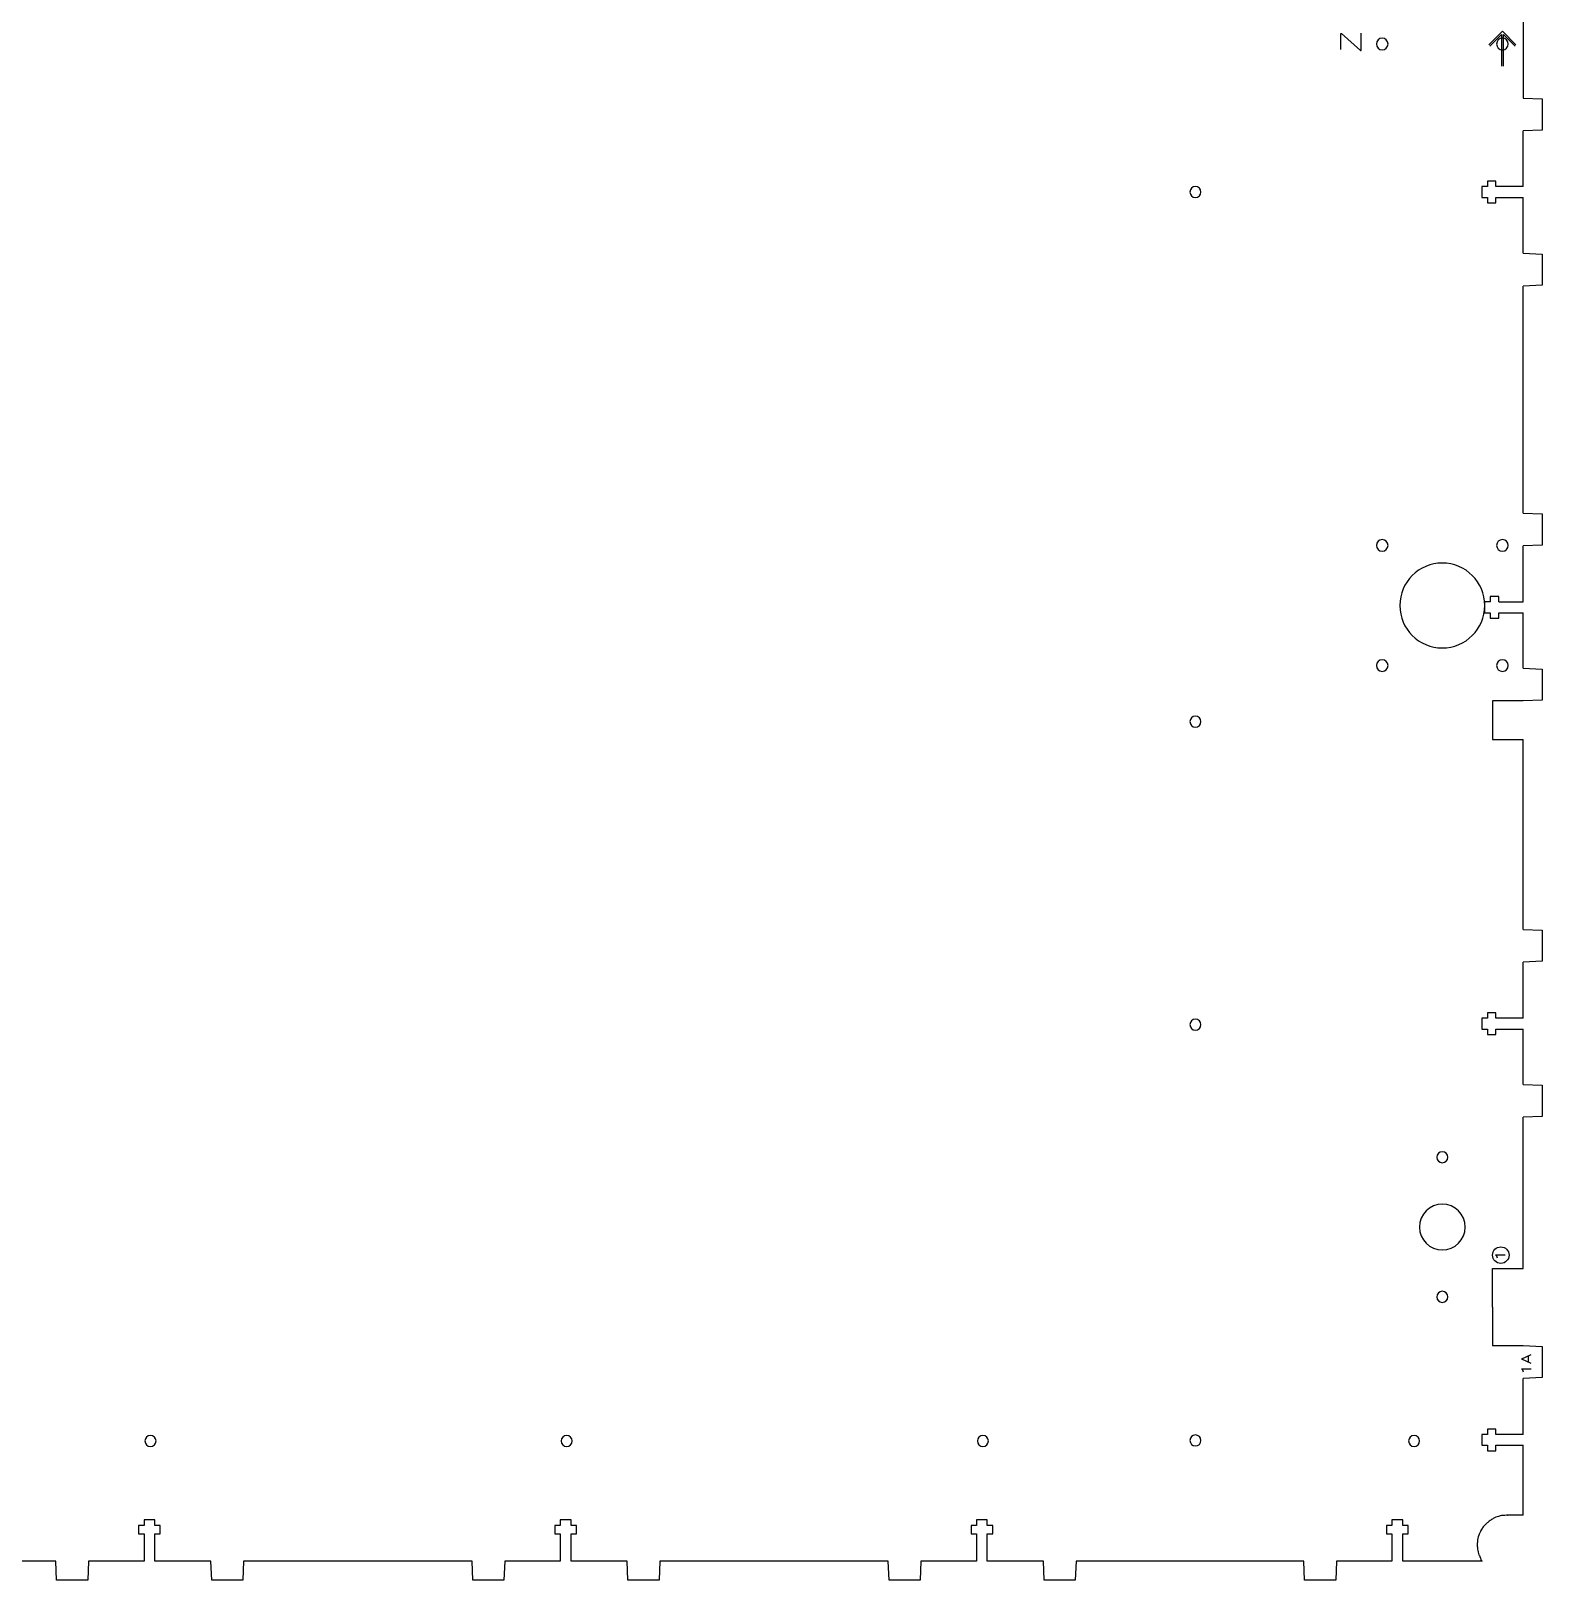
# Model space of a CAD drawing. Header units: millimetres. Extents: x 62 to 3900, y -2118 to 0.
# Drawn here: x 903.1 to 1292.8, y -2118.2 to -1718.8 of the extents above; entities that cross this region are included whole.
import ezdxf

# ---------------------------------------------------------------- set-up
doc = ezdxf.new("R2010")
doc.units = ezdxf.units.MM
doc.layers.add('CUTS', color=1, linetype='Continuous', lineweight=25, true_color=0xff0000)
doc.layers.add('TEXT', color=5, linetype='Continuous', true_color=0x0000ff)

msp = doc.modelspace()

# ---------------------------------------------------------------- linework, layer by layer
at = {"layer": 'CUTS', "color": 1, "lineweight": 25, "true_color": 0xff0000}
for p, q in [((1287.9, -1677.24), (1287.9, -1736.13)), ((1287.9, -1736.13), (1292.77, -1736.33)), ((1292.77, -1736.33), (1292.77, -1744.37)), ((1292.77, -1744.37), (1287.9, -1744.57)), ((1287.9, -1758.95), (1287.9, -1744.57)), ((1278.68, -1758.95), (1277.24, -1758.95)), ((1277.24, -1758.95), (1277.24, -1761.75)), ((1278.68, -1757.55), (1278.68, -1758.95)), ((1280.88, -1757.55), (1278.68, -1757.55)), ((1280.88, -1758.95), (1280.88, -1757.55)), ((1287.9, -1758.95), (1280.88, -1758.95)), ((1277.24, -1761.75), (1278.68, -1761.75)), ((1278.68, -1761.75), (1278.68, -1763.15)), ((1278.68, -1763.15), (1280.88, -1763.15)), ((1280.88, -1763.15), (1280.88, -1761.75)), ((1280.88, -1761.75), (1287.9, -1761.75)), ((1287.9, -1776.15), (1287.9, -1761.75)), ((1287.9, -1776.15), (1292.77, -1776.35)), ((1292.77, -1776.35), (1292.77, -1784.38)), ((1292.77, -1784.38), (1287.9, -1784.58)), ((1287.9, -1843.12), (1292.77, -1843.32)), ((1292.77, -1843.32), (1292.77, -1851.36)), ((1292.77, -1851.36), (1287.9, -1851.56)), ((1281.61, -1864.62), (1279.41, -1864.62)), ((1279.41, -1864.62), (1279.41, -1866.02)), ((1281.61, -1866.02), (1281.61, -1864.62)), ((1279.41, -1866.02), (1277.97, -1866.02)), ((1277.97, -1866.02), (1277.97, -1868.82)), ((1277.97, -1868.82), (1279.41, -1868.82)), ((1279.41, -1868.82), (1279.41, -1870.22)), ((1281.61, -1870.22), (1281.61, -1868.82)), ((1279.41, -1870.22), (1281.61, -1870.22)), ((1287.9, -1883.13), (1292.77, -1883.33)), ((1292.77, -1883.33), (1292.77, -1891.36)), ((1280, -1891.56), (1280, -1901.51)), ((1287.9, -1891.56), (1280, -1891.56)), ((1292.77, -1891.36), (1287.9, -1891.56)), ((1280, -1901.51), (1287.9, -1901.51)), ((1287.9, -1950.46), (1292.77, -1950.66)), ((1292.77, -1950.66), (1292.77, -1958.7)), ((1292.77, -1958.7), (1287.9, -1958.9)), ((1280.88, -1971.96), (1278.68, -1971.96)), ((1278.68, -1971.96), (1278.68, -1973.36)), ((1280.88, -1973.36), (1280.88, -1971.96)), ((1278.68, -1973.36), (1277.24, -1973.36)), ((1277.24, -1973.36), (1277.24, -1976.16)), ((1277.24, -1976.16), (1278.68, -1976.16)), ((1278.68, -1976.16), (1278.68, -1977.56)), ((1287.9, -1973.36), (1280.88, -1973.36)), ((1280.88, -1976.16), (1287.9, -1976.16)), ((1280.88, -1977.56), (1280.88, -1976.16)), ((1278.68, -1977.56), (1280.88, -1977.56)), ((1287.9, -1990.47), (1292.77, -1990.67)), ((1292.77, -1990.67), (1292.77, -1998.7)), ((1292.77, -1998.7), (1287.9, -1998.9)), ((1280, -2047.85), (1280, -2037.89)), ((1280, -2037.89), (1287.9, -2037.89)), ((1280, -2047.85), (1280, -2057.8)), ((1280, -2057.8), (1287.9, -2057.8)), ((1287.9, -2057.8), (1292.77, -2058)), ((1292.77, -2058), (1292.77, -2066.04)), ((1292.77, -2066.04), (1287.9, -2066.24)), ((1278.68, -2080.7), (1277.24, -2080.7)), ((1277.24, -2080.7), (1277.24, -2083.5)), ((1280.88, -2079.3), (1278.68, -2079.3)), ((1278.68, -2079.3), (1278.68, -2080.7)), ((1280.88, -2080.7), (1280.88, -2079.3)), ((1287.9, -2080.7), (1280.88, -2080.7)), ((1277.24, -2083.5), (1278.68, -2083.5)), ((1278.68, -2083.5), (1278.68, -2084.9)), ((1278.68, -2084.9), (1280.88, -2084.9)), ((1280.88, -2083.5), (1287.9, -2083.5)), ((1280.88, -2084.9), (1280.88, -2083.5)), ((932.22, -2104.14), (930.82, -2104.14)), ((930.82, -2104.14), (930.82, -2106.34)), ((935.02, -2102.7), (932.22, -2102.7)), ((932.22, -2102.7), (932.22, -2104.14)), ((935.02, -2104.14), (935.02, -2102.7)), ((936.42, -2104.14), (935.02, -2104.14)), ((936.42, -2106.34), (936.42, -2104.14)), ((1039.56, -2104.14), (1038.16, -2104.14)), ((1038.16, -2104.14), (1038.16, -2106.34)), ((1042.36, -2102.7), (1039.56, -2102.7)), ((1039.56, -2102.7), (1039.56, -2104.14)), ((1042.36, -2104.14), (1042.36, -2102.7)), ((1043.76, -2104.14), (1042.36, -2104.14)), ((1043.76, -2106.34), (1043.76, -2104.14)), ((1146.9, -2104.14), (1145.5, -2104.14)), ((1145.5, -2104.14), (1145.5, -2106.34)), ((1149.7, -2102.7), (1146.9, -2102.7)), ((1146.9, -2102.7), (1146.9, -2104.14)), ((1149.7, -2104.14), (1149.7, -2102.7)), ((1151.1, -2104.14), (1149.7, -2104.14)), ((1151.1, -2106.34), (1151.1, -2104.14)), ((1254.07, -2104.14), (1252.67, -2104.14)), ((1252.67, -2104.14), (1252.67, -2106.34)), ((1256.87, -2102.7), (1254.07, -2102.7)), ((1254.07, -2102.7), (1254.07, -2104.14)), ((1256.87, -2104.14), (1256.87, -2102.7)), ((1258.27, -2104.14), (1256.87, -2104.14)), ((1258.27, -2106.34), (1258.27, -2104.14)), ((1287.9, -2101.54), (1283.85, -2101.54)), ((930.82, -2106.34), (932.22, -2106.34)), ((932.22, -2106.34), (932.22, -2113.36)), ((935.02, -2113.36), (935.02, -2106.34)), ((935.02, -2106.34), (936.42, -2106.34)), ((1038.16, -2106.34), (1039.56, -2106.34)), ((1039.56, -2106.34), (1039.56, -2113.36)), ((1042.36, -2113.36), (1042.36, -2106.34)), ((1042.36, -2106.34), (1043.76, -2106.34)), ((1145.5, -2106.34), (1146.9, -2106.34)), ((1146.9, -2106.34), (1146.9, -2113.36)), ((1149.7, -2113.36), (1149.7, -2106.34)), ((1149.7, -2106.34), (1151.1, -2106.34)), ((1252.67, -2106.34), (1254.07, -2106.34)), ((1254.07, -2106.34), (1254.07, -2113.36)), ((1256.87, -2113.36), (1256.87, -2106.34)), ((1256.87, -2106.34), (1258.27, -2106.34)), ((909.68, -2118.23), (909.48, -2113.36)), ((917.91, -2113.36), (917.7, -2118.23)), ((949.68, -2118.23), (949.48, -2113.36)), ((957.91, -2113.36), (957.71, -2118.23)), ((1017.02, -2118.23), (1016.82, -2113.36)), ((1025.25, -2113.36), (1025.04, -2118.23)), ((1057.02, -2118.23), (1056.82, -2113.36)), ((1065.25, -2113.36), (1065.05, -2118.23)), ((1124.36, -2118.23), (1124.16, -2113.36)), ((1132.59, -2113.36), (1132.38, -2118.23)), ((1164.36, -2118.23), (1164.16, -2113.36)), ((1172.59, -2113.36), (1172.39, -2118.23)), ((1231.53, -2118.23), (1231.33, -2113.36)), ((1239.76, -2113.36), (1239.56, -2118.23)), ((917.7, -2118.23), (909.68, -2118.23)), ((957.71, -2118.23), (949.68, -2118.23)), ((1025.04, -2118.23), (1017.02, -2118.23)), ((1065.05, -2118.23), (1057.02, -2118.23)), ((1132.38, -2118.23), (1124.36, -2118.23)), ((1172.39, -2118.23), (1164.36, -2118.23)), ((1239.56, -2118.23), (1231.53, -2118.23))]:
    msp.add_line(p, q, dxfattribs=at)
at = {"layer": 'CUTS'}
for p, q in [((1287.9, -1843.12), (1287.9, -1784.58)), ((1287.9, -1866.02), (1287.9, -1851.56)), ((1281.61, -1866.02), (1287.9, -1866.02)), ((1281.61, -1868.82), (1287.9, -1868.82)), ((1287.9, -1883.13), (1287.9, -1868.82)), ((1287.9, -1950.46), (1287.9, -1901.51)), ((1287.9, -1973.36), (1287.9, -1958.9)), ((1287.9, -1990.47), (1287.9, -1976.16)), ((1287.9, -2037.89), (1287.9, -1998.9)), ((1287.9, -2080.7), (1287.9, -2066.24)), ((1287.9, -2101.54), (1287.9, -2083.5)), ((909.48, -2113.36), (850.57, -2113.36)), ((932.22, -2113.36), (917.91, -2113.36)), ((949.48, -2113.36), (935.02, -2113.36)), ((1016.82, -2113.36), (957.91, -2113.36)), ((1039.56, -2113.36), (1025.25, -2113.36)), ((1056.82, -2113.36), (1042.36, -2113.36)), ((1124.16, -2113.36), (1065.25, -2113.36)), ((1146.9, -2113.36), (1132.59, -2113.36)), ((1164.16, -2113.36), (1149.7, -2113.36)), ((1231.33, -2113.36), (1172.59, -2113.36)), ((1254.07, -2113.36), (1239.76, -2113.36)), ((1277.34, -2113.36), (1256.87, -2113.36))]:
    msp.add_line(p, q, dxfattribs=at)
at = {"layer": 'CUTS', "color": 1, "lineweight": 25, "true_color": 0xff0000}
for points in [[(1251.55, -1720.68), (1250.73, -1720.68), (1250.05, -1721.35), (1250.05, -1722.18)], [(1253.05, -1722.18), (1253.05, -1721.35), (1252.38, -1720.68), (1251.55, -1720.68)], [(1282.55, -1720.68), (1281.73, -1720.68), (1281.05, -1721.35), (1281.05, -1722.18)], [(1284.06, -1722.18), (1284.06, -1721.35), (1283.38, -1720.68), (1282.55, -1720.68)], [(1250.05, -1722.18), (1250.05, -1723.01), (1250.73, -1723.68), (1251.55, -1723.68)], [(1251.55, -1723.68), (1252.38, -1723.68), (1253.05, -1723.01), (1253.05, -1722.18)], [(1281.05, -1722.18), (1281.05, -1723.01), (1281.73, -1723.68), (1282.55, -1723.68)], [(1282.55, -1723.68), (1283.38, -1723.68), (1284.06, -1723.01), (1284.06, -1722.18)], [(1203.38, -1758.92), (1202.59, -1758.92), (1201.96, -1759.56), (1201.96, -1760.35)], [(1201.96, -1760.35), (1201.96, -1761.14), (1202.59, -1761.77), (1203.38, -1761.77)], [(1204.81, -1760.35), (1204.81, -1759.56), (1204.17, -1758.92), (1203.38, -1758.92)], [(1203.38, -1761.77), (1204.17, -1761.77), (1204.81, -1761.14), (1204.81, -1760.35)], [(1251.55, -1849.95), (1250.73, -1849.95), (1250.05, -1850.62), (1250.05, -1851.45)], [(1250.05, -1851.45), (1250.05, -1852.28), (1250.73, -1852.95), (1251.55, -1852.95)], [(1253.05, -1851.45), (1253.05, -1850.62), (1252.38, -1849.95), (1251.55, -1849.95)], [(1251.55, -1852.95), (1252.38, -1852.95), (1253.05, -1852.28), (1253.05, -1851.45)], [(1282.55, -1849.95), (1281.73, -1849.95), (1281.05, -1850.62), (1281.05, -1851.45)], [(1281.05, -1851.45), (1281.05, -1852.28), (1281.73, -1852.95), (1282.55, -1852.95)], [(1284.06, -1851.45), (1284.06, -1850.62), (1283.38, -1849.95), (1282.55, -1849.95)], [(1282.55, -1852.95), (1283.38, -1852.95), (1284.06, -1852.28), (1284.06, -1851.45)], [(1267.05, -1856), (1261.01, -1856), (1256.1, -1860.9), (1256.1, -1866.95)], [(1278, -1866.95), (1278, -1860.9), (1273.1, -1856), (1267.05, -1856)], [(1256.1, -1866.95), (1256.1, -1873), (1261.01, -1877.9), (1267.05, -1877.9)], [(1267.05, -1877.9), (1273.1, -1877.9), (1278, -1873), (1278, -1866.95)], [(1251.55, -1880.95), (1250.73, -1880.95), (1250.05, -1881.62), (1250.05, -1882.45)], [(1253.05, -1882.45), (1253.05, -1881.62), (1252.38, -1880.95), (1251.55, -1880.95)], [(1282.55, -1880.95), (1281.73, -1880.95), (1281.05, -1881.62), (1281.05, -1882.45)], [(1284.06, -1882.45), (1284.06, -1881.62), (1283.38, -1880.95), (1282.55, -1880.95)], [(1250.05, -1882.45), (1250.05, -1883.28), (1250.73, -1883.95), (1251.55, -1883.95)], [(1251.55, -1883.95), (1252.38, -1883.95), (1253.05, -1883.28), (1253.05, -1882.45)], [(1281.05, -1882.45), (1281.05, -1883.28), (1281.73, -1883.95), (1282.55, -1883.95)], [(1282.55, -1883.95), (1283.38, -1883.95), (1284.06, -1883.28), (1284.06, -1882.45)], [(1203.38, -1895.47), (1202.59, -1895.47), (1201.96, -1896.11), (1201.96, -1896.89)], [(1201.96, -1896.89), (1201.96, -1897.68), (1202.59, -1898.32), (1203.38, -1898.32)], [(1204.81, -1896.89), (1204.81, -1896.11), (1204.17, -1895.47), (1203.38, -1895.47)], [(1203.38, -1898.32), (1204.17, -1898.32), (1204.81, -1897.68), (1204.81, -1896.89)], [(1203.38, -1973.6), (1202.59, -1973.6), (1201.96, -1974.24), (1201.96, -1975.03)], [(1201.96, -1975.03), (1201.96, -1975.81), (1202.59, -1976.45), (1203.38, -1976.45)], [(1204.81, -1975.03), (1204.81, -1974.24), (1204.17, -1973.6), (1203.38, -1973.6)], [(1203.38, -1976.45), (1204.17, -1976.45), (1204.81, -1975.81), (1204.81, -1975.03)], [(1267.05, -2007.79), (1266.27, -2007.79), (1265.63, -2008.43), (1265.63, -2009.22)], [(1268.48, -2009.22), (1268.48, -2008.43), (1267.84, -2007.79), (1267.05, -2007.79)], [(1265.63, -2009.22), (1265.63, -2010.01), (1266.27, -2010.64), (1267.05, -2010.64)], [(1267.05, -2010.64), (1267.84, -2010.64), (1268.48, -2010.01), (1268.48, -2009.22)], [(1267.05, -2021.32), (1263.8, -2021.32), (1261.15, -2023.96), (1261.15, -2027.22)], [(1272.95, -2027.22), (1272.95, -2023.96), (1270.31, -2021.32), (1267.05, -2021.32)], [(1261.15, -2027.22), (1261.15, -2030.48), (1263.8, -2033.12), (1267.05, -2033.12)], [(1267.05, -2033.12), (1270.31, -2033.12), (1272.95, -2030.48), (1272.95, -2027.22)], [(1267.05, -2043.79), (1266.27, -2043.79), (1265.63, -2044.43), (1265.63, -2045.22)], [(1268.48, -2045.22), (1268.48, -2044.43), (1267.84, -2043.79), (1267.05, -2043.79)], [(1265.63, -2045.22), (1265.63, -2046), (1266.27, -2046.64), (1267.05, -2046.64)], [(1267.05, -2046.64), (1267.84, -2046.64), (1268.48, -2046.01), (1268.48, -2045.22)], [(1203.38, -2080.82), (1202.59, -2080.82), (1201.96, -2081.45), (1201.96, -2082.24)], [(1204.81, -2082.24), (1204.81, -2081.45), (1204.17, -2080.82), (1203.38, -2080.82)], [(933.88, -2080.94), (933.1, -2080.94), (932.46, -2081.58), (932.46, -2082.37)], [(932.46, -2082.37), (932.46, -2083.15), (933.1, -2083.79), (933.88, -2083.79)], [(935.31, -2082.37), (935.31, -2081.58), (934.67, -2080.94), (933.88, -2080.94)], [(933.88, -2083.79), (934.67, -2083.79), (935.31, -2083.15), (935.31, -2082.37)], [(1041.22, -2080.94), (1040.44, -2080.94), (1039.8, -2081.58), (1039.8, -2082.37)], [(1039.8, -2082.37), (1039.8, -2083.15), (1040.44, -2083.79), (1041.22, -2083.79)], [(1042.65, -2082.37), (1042.65, -2081.58), (1042.01, -2080.94), (1041.22, -2080.94)], [(1041.22, -2083.79), (1042.01, -2083.79), (1042.65, -2083.15), (1042.65, -2082.37)], [(1148.56, -2080.94), (1147.78, -2080.94), (1147.14, -2081.58), (1147.14, -2082.37)], [(1147.14, -2082.37), (1147.14, -2083.15), (1147.78, -2083.79), (1148.56, -2083.79)], [(1149.99, -2082.37), (1149.99, -2081.58), (1149.35, -2080.94), (1148.56, -2080.94)], [(1148.56, -2083.79), (1149.35, -2083.79), (1149.99, -2083.15), (1149.99, -2082.37)], [(1201.96, -2082.24), (1201.96, -2083.03), (1202.59, -2083.67), (1203.38, -2083.67)], [(1203.38, -2083.67), (1204.17, -2083.67), (1204.81, -2083.03), (1204.81, -2082.24)], [(1259.79, -2080.94), (1259, -2080.94), (1258.36, -2081.58), (1258.36, -2082.37)], [(1258.36, -2082.37), (1258.36, -2083.15), (1259, -2083.79), (1259.79, -2083.79)], [(1261.21, -2082.37), (1261.21, -2081.58), (1260.58, -2080.94), (1259.79, -2080.94)], [(1259.79, -2083.79), (1260.58, -2083.79), (1261.21, -2083.15), (1261.21, -2082.37)]]:
    msp.add_open_spline(points, degree=3, dxfattribs=at)
msp.add_open_spline([(1283.85, -2101.54), (1284.23, -2101.52), (1282.3, -2101.57), (1281.74, -2101.73), (1280.84, -2102.07), (1280.13, -2102.42), (1279.33, -2102.88), (1278.5, -2103.62), (1277.62, -2104.39), (1276.99, -2105.53), (1276.32, -2106.74), (1276.11, -2108.05), (1276.05, -2109.27), (1276.12, -2110.41), (1276.4, -2111.68), (1276.93, -2112.49), (1277.1, -2113.37), (1277.34, -2113.36)], degree=3, knots=[0, 0, 0, 0, 1.142485, 2.346083, 3.019204, 3.816741, 4.77356, 5.752633, 7.145008, 8.265175, 9.615532, 11.260628, 12.197886, 13.268234, 14.729827, 15.873003, 16.58665, 16.58665, 16.58665, 16.58665], dxfattribs=at)
at = {"layer": 'TEXT', "color": 5, "lineweight": 25, "true_color": 0x0000ff}
for points in [[(1240.91, -1723.63), (1240.91, -1719.49), (1241.08, -1719.49), (1245.91, -1723.88), (1246.12, -1723.88), (1246.12, -1719.41)], [(1279.08, -1722.36), (1282.55, -1718.88), (1286.03, -1722.36)], [(1279.31, -1722.73), (1282.3, -1719.74), (1282.3, -1727.91)], [(1282.8, -1727.91), (1282.8, -1719.74), (1285.8, -1722.74)], [(1280.87, -2034.48), (1280.87, -2034.39), (1283.25, -2034.39)], [(1289.96, -2062.39), (1287.54, -2061.28), (1287.54, -2061.19), (1289.96, -2060.08)], [(1289.16, -2060.45), (1289.16, -2062.03)], [(1287.56, -2063.86), (1287.56, -2063.77), (1289.94, -2063.77)]]:
    msp.add_lwpolyline(points, dxfattribs=at)
for points in [[(1280.01, -2034.47), (1280.01, -2033.29), (1280.96, -2032.34), (1282.14, -2032.34)], [(1282.14, -2032.34), (1283.31, -2032.34), (1284.26, -2033.29), (1284.26, -2034.47)], [(1282.14, -2036.59), (1280.96, -2036.59), (1280.01, -2035.64), (1280.01, -2034.47)], [(1281.32, -2035.23), (1281.22, -2034.86), (1281.03, -2034.62), (1280.87, -2034.48)], [(1284.26, -2034.47), (1284.26, -2035.64), (1283.31, -2036.59), (1282.14, -2036.59)], [(1288.01, -2064.61), (1287.92, -2064.24), (1287.73, -2064), (1287.56, -2063.86)]]:
    msp.add_open_spline(points, degree=3, dxfattribs=at)

doc.saveas('drawing.dxf')
